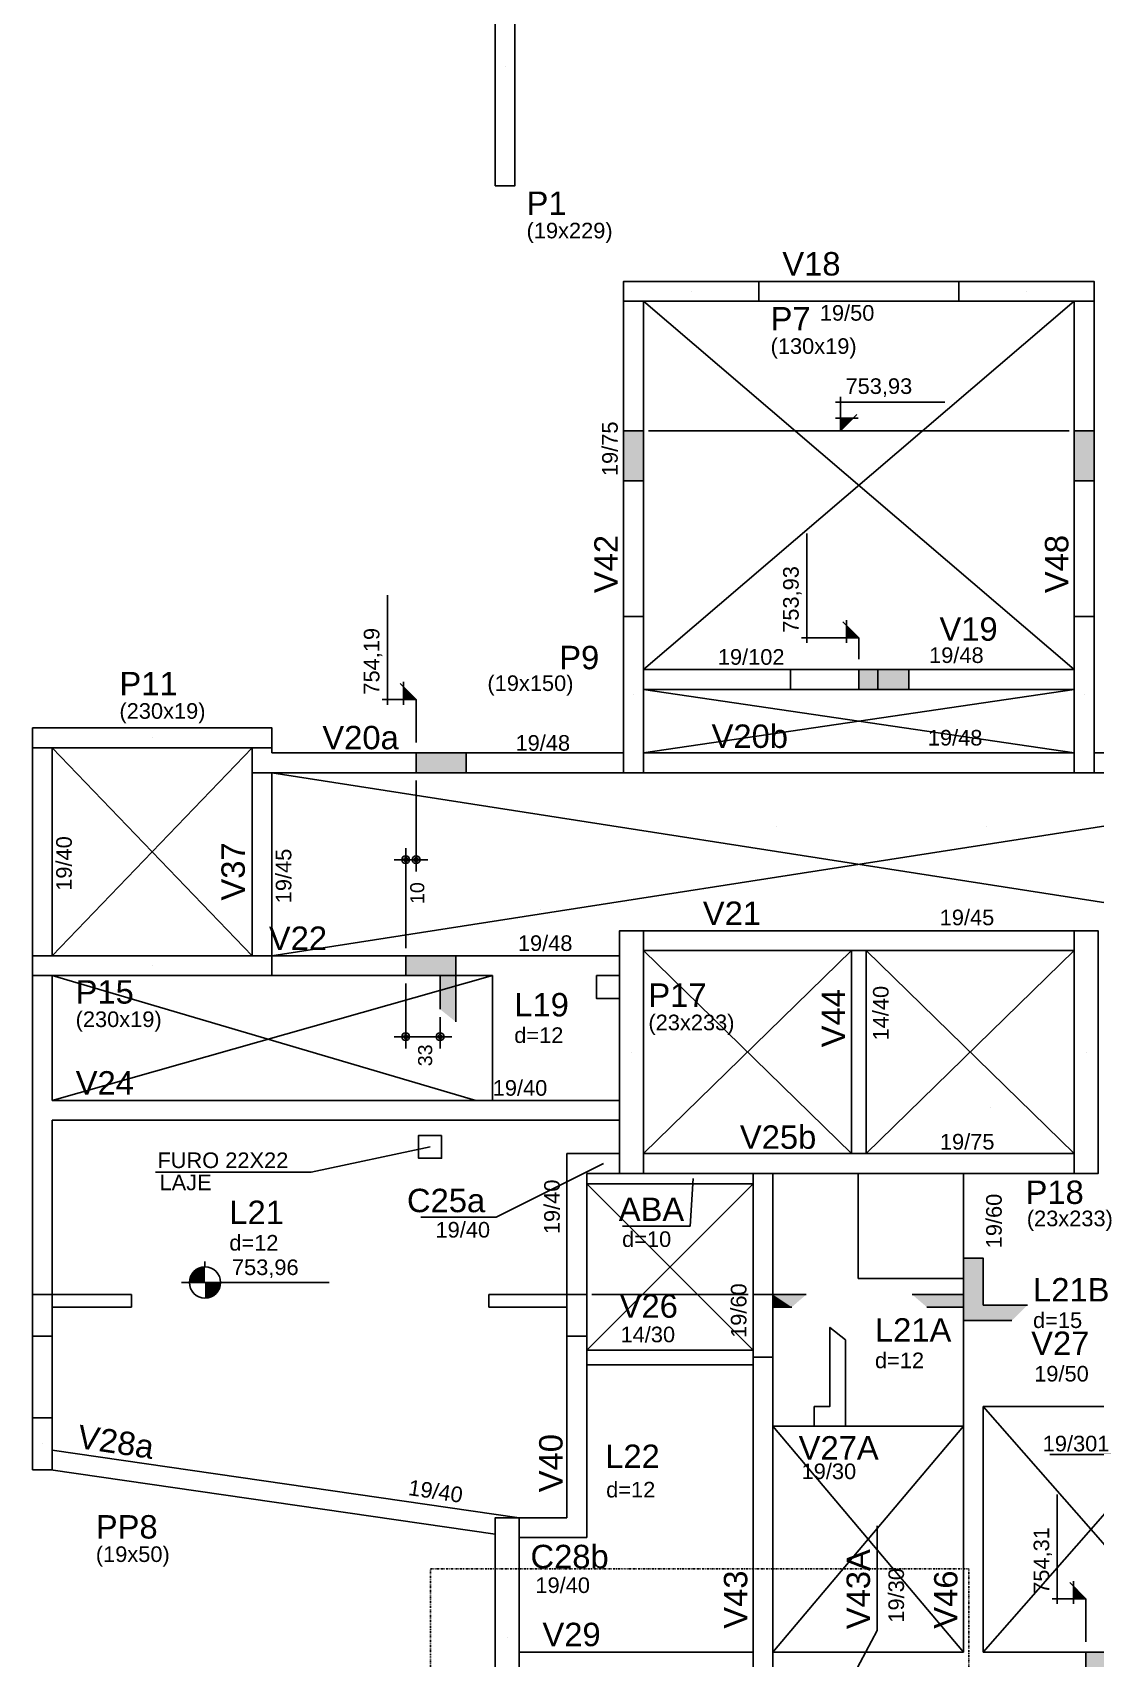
# Model space of a CAD drawing. Header units: millimetres. Extents: x 26621 to 30548, y 1514 to 6605.
# Drawn here: x 27487 to 28509, y 2321 to 3883 of the extents above; entities that cross this region are included whole.
import ezdxf

# ---------------------------------------------------------------- set-up
doc = ezdxf.new("R2010")
doc.units = ezdxf.units.MM
doc.linetypes.add('ESTILO_TQS_0003', pattern=[1.5, 0.5, -0.4, 0.1, -0.5])
for name, color, linetype in [('1', 4, 'Continuous'), ('10', 13, 'Continuous'), ('11', 22, 'Continuous'), ('12', 3, 'Continuous'), ('13', 76, 'Continuous'), ('18', 9, 'Continuous'), ('204', 7, 'ESTILO_TQS_0003'), ('241', 12, 'Continuous'), ('242', 3, 'Continuous'), ('26', 1, 'Continuous'), ('27', 10, 'Continuous'), ('3', 2, 'Continuous'), ('30', 15, 'Continuous'), ('4', 1, 'Continuous'), ('42', 7, 'Continuous'), ('8', 5, 'Continuous'), ('9', 3, 'Continuous')]:
    doc.layers.add(name, color=color, linetype=linetype)
doc.styles.get("Standard").update_dxf_attribs({"font": 'arial.ttf'})

msp = doc.modelspace()

# ---------------------------------------------------------------- linework, layer by layer
for p, q in [((28263.8, 3500.5), (28263.8, 3533)), ((28258.8, 3528), (28363.9, 3528)), ((28263.8, 3500.5), (28279.3, 3516)), ((28079.3, 3500.5), (28483.3, 3500.5)), ((28258.8, 3512.5), (28280.8, 3512.5)), ((28231.3, 3296.7), (28231.3, 3401.8)), ((27828.4, 3237.3), (27828.4, 3342.5)), ((28281.3, 3301.7), (28265.8, 3317.1)), ((28269.3, 3296.7), (28269.3, 3318.7)), ((28281.3, 3301.7), (28226.3, 3301.7)), ((28281.3, 3281), (28281.3, 3301.7)), ((27855.9, 3242.3), (27840.5, 3257.8)), ((27843.9, 3237.3), (27843.9, 3259.3)), ((27855.9, 3242.3), (27823.4, 3242.3)), ((27855.9, 3201), (27855.9, 3242.3)), ((27653, 2697.2), (27653, 2702.2)), ((27630.5, 2682.2), (27772.4, 2682.2)), ((28024.8, 2670.5), (28174.8, 2670.5)), ((28472, 2373.3), (28472, 2478.5)), ((28499.5, 2378.3), (28484.1, 2393.8)), ((28487.5, 2373.3), (28487.5, 2395.3)), ((28499.5, 2378.3), (28467, 2378.3)), ((28499.5, 2337), (28499.5, 2378.3))]:
    msp.add_line(p, q)
msp.add_circle((27653, 2682.2), 15)
at = {"layer": '1'}
for p, q in [((28215.5, 3252), (28215.5, 3271)), ((28215.5, 3252), (28215.5, 3271)), ((28299.5, 3271), (28299.5, 3252)), ((28299.5, 3271), (28299.5, 3252)), ((27929.3, 2857), (27929.3, 2977)), ((28381.8, 2544), (28198.8, 2544))]:
    msp.add_line(p, q, dxfattribs=at)
for points in [[(28377.3, 3644), (28185.3, 3644)], [(28055.3, 3625), (28055.3, 3322)], [(28074.3, 3322), (28074.3, 3625)], [(28185.3, 3625), (28377.3, 3625)], [(28488.3, 3625), (28488.3, 3322)], [(28507.3, 3322), (28507.3, 3625)], [(28488.3, 3271), (28074.3, 3271)], [(28074.3, 3252), (28488.3, 3252)], [(27487.3, 3196), (27487.3, 2996)], [(27506.3, 2996), (27506.3, 3196)], [(27698.3, 3196), (27698.3, 3181.5)], [(27717.3, 3191), (27717.3, 3196)], [(27717.3, 3196), (27717.3, 3196)], [(28055.3, 3191), (27717.3, 3191)], [(28488.3, 3191), (28074.3, 3191)], [(28845.3, 3191), (28507.3, 3191)], [(27698.3, 3181.5), (27698.3, 2996)], [(27698.3, 3172), (27717.3, 3172)], [(27717.3, 3172), (28055.3, 3172)], [(27717.3, 2996), (27717.3, 3172)], [(28074.3, 3172), (28488.3, 3172)], [(28507.3, 3172), (28845.3, 3172)], [(28283.8, 3020), (28074.3, 3020)], [(28488.3, 3020), (28283.8, 3020)], [(28074.3, 3001), (28274.3, 3001)], [(28274.3, 3001), (28274.3, 2806)], [(28274.3, 3001), (28488.3, 3001)], [(28288.3, 2806), (28288.3, 3001)], [(28051.3, 2996), (27717.3, 2996)], [(27717.3, 2996), (27717.3, 2996)], [(27487.3, 2977), (27487.3, 2836.5)], [(27506.3, 2857), (27506.3, 2977)], [(27717.3, 2977), (27929.3, 2977)], [(28051.3, 2857), (27506.3, 2857)], [(27487.3, 2836.5), (27487.3, 2552)], [(27506.3, 2552), (27506.3, 2838)], [(27506.3, 2838), (28051.3, 2838)], [(28051.3, 2806), (28000.8, 2806)], [(28000.8, 2806), (28000.8, 2633)], [(28186.3, 2806), (28074.3, 2806)], [(28274.3, 2806), (28186.3, 2806)], [(28391.3, 2806), (28274.3, 2806)], [(28488.3, 2806), (28391.3, 2806)], [(28019.8, 2787), (28051.3, 2787)], [(28019.8, 2617), (28019.8, 2787)], [(28074.3, 2787), (28179.8, 2787)], [(28179.8, 2787), (28179.8, 2617)], [(28198.8, 2787), (28179.8, 2787)], [(28198.8, 2787), (28281.3, 2787)], [(28198.8, 2633), (28198.8, 2787)], [(28281.3, 2787), (28381.8, 2787)], [(28381.8, 2787), (28381.8, 2544)], [(28400.8, 2787), (28381.8, 2787)], [(28400.8, 2787), (28488.3, 2787)], [(28019.8, 2777), (28179.8, 2777)], [(28000.8, 2633), (28000.8, 2456)], [(28198.8, 2308), (28198.8, 2633)], [(28179.8, 2617), (28019.8, 2617)], [(28019.8, 2603), (28019.8, 2617)], [(28179.8, 2603), (28179.8, 2617)], [(28019.8, 2437), (28019.8, 2603)], [(28019.8, 2603), (28179.8, 2603)], [(28179.8, 2603), (28179.8, 2308)], [(28400.8, 2327), (28400.8, 2563)], [(28400.8, 2563), (28571.3, 2563)], [(28381.8, 2544), (28381.8, 2327)], [(27954.8, 2456), (27506.3, 2521)], [(27504.9, 2502), (27931.8, 2440.2)], [(28000.8, 2456), (27954.8, 2456)], [(27954.8, 2437), (28019.8, 2437)], [(28179.8, 2327), (27954.8, 2327)], [(28381.8, 2327), (28198.8, 2327)], [(28607.8, 2327), (28400.8, 2327)]]:
    msp.add_lwpolyline(points, dxfattribs=at)
at = {"layer": '18'}
for p, q in [((27845.9, 2996), (27893.9, 2996)), ((27845.9, 2977), (27845.9, 2996)), ((27893.9, 2932.7), (27893.9, 2996)), ((27845.9, 2977), (27878.9, 2977)), ((27878.9, 2944.7), (27878.9, 2977)), ((27487.3, 2670.5), (27487.3, 2630.5)), ((27582.3, 2670.5), (27487.3, 2670.5)), ((27506.3, 2630.5), (27506.3, 2658.5)), ((27506.3, 2658.5), (27582.3, 2658.5)), ((28019.8, 2670.5), (27925.8, 2670.5)), ((27925.8, 2658.5), (28000.8, 2658.5)), ((28000.8, 2658.5), (28000.8, 2630.5)), ((28019.8, 2630.5), (28019.8, 2670.5)), ((28179.8, 2670.5), (28179.8, 2610.5)), ((28230.7, 2670.5), (28179.8, 2670.5)), ((28198.8, 2610.5), (28198.8, 2658.5)), ((28198.8, 2658.5), (28216.8, 2658.5)), ((27487.3, 2630.5), (27506.3, 2630.5)), ((28000.8, 2630.5), (28019.8, 2630.5)), ((28253.5, 2639), (28253.5, 2563)), ((28268.5, 2544), (28268.5, 2627)), ((28179.8, 2610.5), (28198.8, 2610.5)), ((28238.5, 2563), (28238.5, 2544)), ((28253.5, 2563), (28238.5, 2563)), ((28238.5, 2544), (28268.5, 2544))]:
    msp.add_line(p, q, dxfattribs=at)
for points in [[(28074.3, 3452.5), (28074.3, 3500.5), (28055.3, 3500.5), (28055.3, 3452.5), (28074.3, 3452.5)], [(28488.3, 3452.5), (28488.3, 3500.5), (28507.3, 3500.5), (28507.3, 3452.5), (28488.3, 3452.5)], [(28329.3, 3252), (28281.3, 3252), (28281.3, 3271), (28329.3, 3271), (28329.3, 3252)], [(27903.9, 3172), (27855.9, 3172), (27855.9, 3191), (27903.9, 3191), (27903.9, 3172)], [(28332.7, 2670.5), (28381.8, 2670.5), (28381.8, 2705.5), (28400.8, 2705.5), (28400.8, 2660.5), (28443.4, 2660.5)], [(28428.4, 2645.5), (28381.8, 2645.5), (28381.8, 2658.5), (28346.6, 2658.5)], [(28567.5, 2308), (28499.5, 2308), (28499.5, 2327), (28567.5, 2327), (28567.5, 2308)]]:
    msp.add_lwpolyline(points, dxfattribs=at)
at = {"layer": '204'}
msp.add_lwpolyline([(28386.9, 2159.4), (27869.6, 2159.4), (27869.6, 2407), (28386.9, 2407), (28386.9, 2159.4)], dxfattribs=at)
at = {"layer": '241'}
for p, q in [((28074.3, 3271), (28488.3, 3625)), ((28074.3, 3625), (28488.3, 3271)), ((28074.3, 3191), (28488.3, 3252)), ((28074.3, 3252), (28488.3, 3191)), ((27506.3, 2996), (27698.3, 3196)), ((27506.3, 3196), (27698.3, 2996)), ((27717.3, 2996), (28845.3, 3172)), ((27717.3, 3172), (28845.3, 2996)), ((28074.3, 2806), (28274.3, 3001)), ((28074.3, 3001), (28274.3, 2806)), ((28288.3, 2806), (28488.3, 3001)), ((28288.3, 3001), (28488.3, 2806)), ((27506.3, 2857), (27929.3, 2977)), ((27506.3, 2977), (27913.3, 2857)), ((28019.8, 2617), (28179.8, 2777)), ((28019.8, 2777), (28179.8, 2617)), ((28400.8, 2327), (28607.8, 2563)), ((28400.8, 2563), (28607.8, 2327)), ((28198.8, 2327), (28381.8, 2544)), ((28198.8, 2544), (28381.8, 2327)), ((28299, 2347.9), (28299, 2448.4)), ((28261.3, 2277), (28299, 2347.9))]:
    msp.add_line(p, q, dxfattribs=at)
at = {"layer": '242'}
for p, q in [((27941.3, 3850.5), (27941.3, 3850.5)), ((28120.3, 3634.5), (28120.3, 3634.5)), ((28442.3, 3634.5), (28442.3, 3634.5)), ((28064.8, 3247), (28064.8, 3247)), ((28497.8, 3247), (28497.8, 3247)), ((27602.8, 3205.5), (27602.8, 3205.5)), ((28202.4, 3120.3), (28202.4, 3120.3)), ((28403.6, 3120.3), (28403.6, 3120.3)), ((27975.3, 3040.7), (27975.3, 3040.7)), ((27602.8, 2986.5), (27602.8, 2986.5)), ((28428.9, 2944.3), (28428.9, 2944.3)), ((28062.8, 2903.5), (28062.8, 2903.5)), ((28499.8, 2903.5), (28499.8, 2903.5)), ((28407.6, 2850.4), (28407.6, 2850.4)), ((27496.8, 2527), (27496.8, 2527)), ((27943.3, 2341.5), (27943.3, 2341.5))]:
    msp.add_line(p, q, dxfattribs=at)
at = {"layer": '26', "color": 3, "linetype": 'Continuous'}
for p, q in [((27855.9, 3172), (27855.9, 3172)), ((27855.9, 3164.5), (27855.9, 3077.1)), ((27845.9, 3003.5), (27845.9, 3099.6)), ((27834.7, 3088.4), (27867.2, 3088.4)), ((27845.9, 2996), (27845.9, 2996)), ((27845.9, 2977), (27845.9, 2977)), ((27845.9, 2969.5), (27845.9, 2907.1)), ((27878.9, 2944.7), (27878.9, 2944.7)), ((27878.9, 2937.2), (27878.9, 2907.1)), ((27834.7, 2918.3), (27890.2, 2918.3))]:
    msp.add_line(p, q, dxfattribs=at)
at = {"layer": '26'}
for p, q in [((27869.3, 2812.5), (27755, 2788.1)), ((28036.1, 2796.5), (27932.8, 2745)), ((27755, 2788.1), (27605.6, 2788.1)), ((28122, 2782), (28119.1, 2736.2)), ((27932.8, 2745), (27860.5, 2745)), ((28119.1, 2736.2), (28054.3, 2736.2)), ((28543.4, 2517), (28464.9, 2517))]:
    msp.add_line(p, q, dxfattribs=at)
at = {"layer": '26', "color": 3, "linetype": 'Continuous'}
for centre, radius in [((27845.9, 3088.4), 3.75), ((27845.9, 3088.4), 1.87), ((27855.9, 3088.4), 3.75), ((27855.9, 3088.4), 1.87), ((27845.9, 2918.3), 3.75), ((27878.9, 2918.3), 3.75), ((27845.9, 2918.3), 1.87), ((27878.9, 2918.3), 1.87)]:
    msp.add_circle(centre, radius, dxfattribs=at)
at = {"layer": '27'}
for points in [[(28263.8, 3500.5), (28275.8, 3512.5), (28263.8, 3512.5)], [(28263.8, 3500.5), (28263.8, 3512.5), (28263.8, 3500.5)], [(28281.3, 3301.7), (28269.3, 3313.7), (28269.3, 3301.7)], [(28281.3, 3301.7), (28269.3, 3301.7), (28281.3, 3301.7)], [(27855.9, 3242.3), (27843.9, 3254.3), (27843.9, 3242.3)], [(27855.9, 3242.3), (27843.9, 3242.3), (27855.9, 3242.3)], [(27653, 2682.2), (27639, 2687.5), (27638.6, 2686.2)], [(27653, 2682.2), (27639.6, 2688.9), (27639, 2687.5)], [(27653, 2682.2), (27640.2, 2690), (27639.6, 2688.9)], [(27653, 2682.2), (27640.8, 2691), (27640.2, 2690)], [(27653, 2682.2), (27642, 2692.4), (27640.8, 2691)], [(27653, 2682.2), (27642.8, 2693.2), (27642, 2692.4)], [(27653, 2682.2), (27643.4, 2693.7), (27642.8, 2693.2)], [(27653, 2682.2), (27644.1, 2694.3), (27643.4, 2693.7)], [(27653, 2682.2), (27644.7, 2694.7), (27644.1, 2694.3)], [(27653, 2682.2), (27645.4, 2695.2), (27644.7, 2694.7)], [(27653, 2682.2), (27646.1, 2695.6), (27645.4, 2695.2)], [(27653, 2682.2), (27647, 2696), (27646.1, 2695.6)], [(27653, 2682.2), (27647.5, 2696.2), (27647, 2696)], [(27653, 2682.2), (27648.6, 2696.6), (27647.5, 2696.2)], [(27653, 2682.2), (27650, 2696.9), (27648.6, 2696.6)], [(27653, 2682.2), (27651.2, 2697.1), (27650, 2696.9)], [(27653, 2682.2), (27653, 2697.2), (27651.2, 2697.1)], [(27653, 2682.2), (27638.1, 2683.2), (27638, 2682.2)], [(27653, 2682.2), (27638, 2682.2), (27653, 2682.2)], [(27653, 2682.2), (27638.2, 2684.5), (27638.1, 2683.3)], [(27653, 2682.2), (27638.1, 2683.3), (27638.1, 2683.2)], [(27653, 2682.2), (27638.3, 2685.2), (27638.2, 2684.5)], [(27653, 2682.2), (27638.6, 2686.2), (27638.3, 2685.2)], [(27653, 2682.2), (27668, 2682.2), (27667.9, 2680.4)], [(27653, 2682.2), (27667.9, 2680.4), (27667.7, 2679.2)], [(27653, 2682.2), (27667.7, 2679.2), (27667.4, 2677.8)], [(27653, 2682.2), (27667.4, 2677.8), (27667, 2676.7)], [(27653, 2682.2), (27667, 2676.7), (27666.8, 2676.2)], [(27653, 2682.2), (27666.8, 2676.2), (27666.3, 2675.3)], [(27653, 2682.2), (27666.3, 2675.3), (27666, 2674.7)], [(27653, 2682.2), (27666, 2674.7), (27665.5, 2673.9)], [(27653, 2682.2), (27665.5, 2673.9), (27665.1, 2673.3)], [(27653, 2682.2), (27665.1, 2673.3), (27664.5, 2672.6)], [(27653, 2682.2), (27664.5, 2672.6), (27664, 2672)], [(27653, 2682.2), (27664, 2672), (27663.2, 2671.2)], [(27653, 2682.2), (27663.2, 2671.2), (27661.7, 2670)], [(27653, 2682.2), (27661.7, 2670), (27660.8, 2669.4)], [(27653, 2682.2), (27660.8, 2669.4), (27659.7, 2668.8)], [(27653, 2682.2), (27659.7, 2668.8), (27658.3, 2668.2)], [(27653, 2682.2), (27658.3, 2668.2), (27656.9, 2667.8)], [(27653, 2682.2), (27656.9, 2667.8), (27656, 2667.5)], [(27653, 2682.2), (27656, 2667.5), (27655.3, 2667.4)], [(27653, 2682.2), (27655.3, 2667.4), (27654.1, 2667.3)], [(27653, 2682.2), (27654.1, 2667.3), (27654, 2667.3)], [(27653, 2682.2), (27654, 2667.3), (27653, 2667.2)], [(27653, 2682.2), (27653, 2667.2), (27653, 2682.2)], [(28499.5, 2378.3), (28487.5, 2390.3), (28487.5, 2378.3)], [(28499.5, 2378.3), (28487.5, 2378.3), (28499.5, 2378.3)]]:
    msp.add_solid(points, dxfattribs=at)
at = {"layer": '3'}
for points in [[(27931.8, 3736), (27950.8, 3736), (27950.8, 3965), (27931.8, 3965), (27931.8, 3736)], [(28055.3, 3625), (28185.3, 3625), (28185.3, 3644), (28055.3, 3644), (28055.3, 3625)], [(28377.3, 3625), (28507.3, 3625), (28507.3, 3644), (28377.3, 3644), (28377.3, 3625)], [(28055.3, 3172), (28074.3, 3172), (28074.3, 3322), (28055.3, 3322), (28055.3, 3172)], [(28488.3, 3172), (28507.3, 3172), (28507.3, 3322), (28488.3, 3322), (28488.3, 3172)], [(27487.3, 3196), (27717.3, 3196), (27717.3, 3215), (27487.3, 3215), (27487.3, 3196)], [(28051.3, 2787), (28074.3, 2787), (28074.3, 3020), (28051.3, 3020), (28051.3, 2787)], [(28488.3, 2787), (28511.3, 2787), (28511.3, 3020), (28488.3, 3020), (28488.3, 2787)], [(27487.3, 2977), (27717.3, 2977), (27717.3, 2996), (27487.3, 2996), (27487.3, 2977)], [(27931.8, 2227), (27954.8, 2227), (27954.8, 2456), (27931.8, 2456), (27931.8, 2227)]]:
    msp.add_lwpolyline(points, dxfattribs=at)
at = {"layer": '30'}
for points in [[(27487.3, 2670.5), (27487.3, 2630.5), (27506.3, 2630.5), (27506.3, 2658.5), (27582.3, 2658.5), (27582.3, 2670.5), (27487.3, 2670.5)], [(28000.8, 2630.5), (28019.8, 2630.5), (28019.8, 2670.5), (27925.8, 2670.5), (27925.8, 2658.5), (28000.8, 2658.5), (28000.8, 2630.5)], [(28179.8, 2670.5), (28179.8, 2610.5), (28198.8, 2610.5), (28198.8, 2670.5), (28179.8, 2670.5)], [(28238.5, 2563), (28238.5, 2544), (28268.5, 2544), (28268.5, 2627), (28253.5, 2639), (28253.5, 2563), (28238.5, 2563)]]:
    msp.add_lwpolyline(points, dxfattribs=at)
for points in [[(28074.3, 3500.5), (28055.3, 3500.5), (28055.3, 3452.5)], [(28074.3, 3500.5), (28055.3, 3452.5), (28074.3, 3452.5)], [(28074.3, 3500.5), (28074.3, 3452.5), (28074.3, 3500.5)], [(28488.3, 3500.5), (28507.3, 3500.5), (28507.3, 3452.5)], [(28488.3, 3500.5), (28507.3, 3452.5), (28488.3, 3452.5)], [(28488.3, 3500.5), (28488.3, 3452.5), (28488.3, 3500.5)], [(28281.3, 3252), (28281.3, 3271), (28329.3, 3271)], [(28281.3, 3252), (28329.3, 3271), (28329.3, 3252)], [(28281.3, 3252), (28329.3, 3252), (28281.3, 3252)], [(27855.9, 3172), (27855.9, 3191), (27903.9, 3191)], [(27855.9, 3172), (27903.9, 3191), (27903.9, 3172)], [(27855.9, 3172), (27903.9, 3172), (27855.9, 3172)], [(27878.9, 2977), (27893.9, 2996), (27845.9, 2977)], [(27893.9, 2996), (27845.9, 2996), (27845.9, 2977)], [(27893.9, 2932.7), (27893.9, 2996), (27878.9, 2977)], [(27878.9, 2944.7), (27893.9, 2932.7), (27878.9, 2977)], [(28381.8, 2658.5), (28400.8, 2660.5), (28400.8, 2705.5)], [(28381.8, 2658.5), (28400.8, 2705.5), (28381.8, 2670.5)], [(28381.8, 2670.5), (28400.8, 2705.5), (28381.8, 2705.5)], [(28216.8, 2658.5), (28230.7, 2670.5), (28198.8, 2670.5)], [(28216.8, 2658.5), (28198.8, 2670.5), (28198.8, 2658.5)], [(28216.8, 2658.5), (28198.8, 2658.5), (28216.8, 2658.5)], [(28216.8, 2658.5), (28216.8, 2658.5), (28216.8, 2658.5)], [(28346.6, 2658.5), (28381.8, 2670.5), (28332.7, 2670.5)], [(28381.8, 2658.5), (28381.8, 2670.5), (28346.6, 2658.5)], [(28381.8, 2658.5), (28428.4, 2645.5), (28400.8, 2660.5)], [(28381.8, 2658.5), (28381.8, 2645.5), (28428.4, 2645.5)], [(28400.8, 2660.5), (28428.4, 2645.5), (28443.4, 2660.5)], [(28499.5, 2308), (28499.5, 2327), (28567.5, 2327)], [(28499.5, 2308), (28567.5, 2327), (28567.5, 2308)]]:
    msp.add_solid(points, dxfattribs=at)
at = {"layer": '4'}
msp.add_lwpolyline([(27487.3, 2502), (27506.3, 2502), (27506.3, 2552), (27487.3, 2552), (27487.3, 2502)], dxfattribs=at)
at = {"layer": '42'}
for points in [[(28051.3, 2977), (28029.3, 2977), (28029.3, 2955), (28051.3, 2955), (28051.3, 2977)], [(27880.3, 2823.5), (27858.3, 2823.5), (27858.3, 2801.5), (27880.3, 2801.5), (27880.3, 2823.5)], [(28280.8, 2686), (28381.8, 2686), (28381.8, 2787), (28280.8, 2787), (28280.8, 2686)]]:
    msp.add_lwpolyline(points, dxfattribs=at)

# ---------------------------------------------------------------- texts
at = {"layer": '10'}
for s, p in [('L19', (27950.2, 2937.8)), ('L21', (27676.4, 2738.3)), ('L21B', (28448.7, 2663.9)), ('L21A', (28296.8, 2625.3)), ('L22', (28037.6, 2503.9))]:
    msp.add_text(s, height=22.5, dxfattribs=at).set_placement(p)
at = {"layer": '11'}
for s, p in [('19/50', (28243.8, 3606.3)), ('19/102', (28145.8, 3275.7)), ('19/48', (28348.8, 3277.4)), ('19/48', (27951.4, 3193.1)), ('19/48', (28347.6, 3198.1)), ('19/45', (28359, 3025.4)), ('19/48', (27953.7, 3000.7)), ('19/40', (27929.5, 2861.6)), ('19/75', (28359.2, 2809.9)), ('19/40', (27874.5, 2725.3)), ('d=10', (28053.8, 2716.3)), ('14/30', (28052.3, 2624.7)), ('19/50', (28449.8, 2587)), ('19/301', (28458, 2519.9)), ('19/30', (28226.3, 2493.2)), ('19/40', (27970.5, 2383.8))]:
    msp.add_text(s, height=15, dxfattribs=at).set_placement(p)
for s, rotation, p in [('19/75', 90, (28049.6, 3457)), ('19/40', 90, (27525, 3058.5)), ('19/45', 90, (27736, 3046.5)), ('14/40', 90, (28309.9, 2914.7)), ('19/40', 90, (27993.9, 2728.6)), ('19/60', 90, (28418.6, 2715)), ('19/60', 90, (28173.3, 2628.9)), ('19/40', 351.6102, (27847.6, 2478)), ('19/30', 90, (28324.7, 2355.3))]:
    msp.add_text(s, height=15, rotation=rotation, dxfattribs=at).set_placement(p)
at = {"layer": '12'}
for s, p in [('(19x229)', (27962, 3685.4)), ('(130x19)', (28196.5, 3574.4)), ('(19x150)', (27924.4, 3250.5)), ('(230x19)', (27570.8, 3223.8)), ('(230x19)', (27528.7, 2927.6)), ('(23x233)', (28079.1, 2924.5)), ('(23x233)', (28442.7, 2736.2)), ('(19x50)', (27548.1, 2413.6))]:
    msp.add_text(s, height=15, dxfattribs=at).set_placement(p)
at = {"layer": '13'}
for s, p in [('d=12', (27950.2, 2912.3)), ('d=12', (27676.4, 2712.8)), ('d=15', (28448.7, 2638.4)), ('d=12', (28296.8, 2599.8)), ('d=12', (28038.5, 2475.6))]:
    msp.add_text(s, height=15, dxfattribs=at).set_placement(p)
at = {"layer": '26'}
for s, p in [('753,93', (28268.5, 3535.9)), ('FURO 22X22', (27607.3, 2792.1)), ('LAJE', (27609.3, 2770.8)), ('753,96', (27678.9, 2689.3))]:
    msp.add_text(s, height=15, dxfattribs=at).set_placement(p)
for s, p in [('753,93', (28223.5, 3306.4)), ('754,19', (27820.6, 3247)), ('754,31', (28464.2, 2383))]:
    msp.add_text(s, height=15, rotation=90, dxfattribs=at).set_placement(p)
at = {"layer": '26', "color": 3, "linetype": 'Continuous'}
for s, p in [('10', (27863.7, 3045.8)), ('33', (27871.3, 2889.9))]:
    msp.add_text(s, height=13.5, rotation=90, dxfattribs=at).set_placement(p)
at = {"layer": '8'}
for s, p in [('V18', (28207.8, 3649.7)), ('V19', (28358.8, 3298.8)), ('V20b', (28139.8, 3195.8)), ('V20a', (27765.8, 3194.5)), ('V21', (28131.4, 3025.7)), ('V22', (27714.4, 3001.7)), ('V24', (27528.8, 2862.7)), ('V25b', (28167, 2810.6)), ('C25a', (27847.1, 2749.7)), ('ABA', (28050.6, 2741.2)), ('V26', (28051.5, 2648.3)), ('V27', (28446.9, 2612.5)), ('V27A', (28223.5, 2512)), ('C28b', (27965.8, 2407.6)), ('V29', (27977.3, 2332.7))]:
    msp.add_text(s, height=22.5, dxfattribs=at).set_placement(p)
for s, rotation, p in [('V42', 90, (28049.6, 3344.5)), ('V48', 90, (28482.6, 3344.5)), ('V37', 90, (27691.3, 3049.1)), ('V44', 90, (28268.1, 2908.1)), ('V28a', 351.6102, (27529.4, 2523.3)), ('V40', 90, (27996.6, 2480.6)), ('V43A', 90, (28292, 2349)), ('V43', 90, (28174.1, 2349.5)), ('V46', 90, (28376.1, 2349.5))]:
    msp.add_text(s, height=22.5, rotation=rotation, dxfattribs=at).set_placement(p)
at = {"layer": '9'}
for s, p in [('P1', (27962, 3707.9)), ('P7', (28196.5, 3596.9)), ('P9', (27993.4, 3271.4)), ('P11', (27570.8, 3246.3)), ('P15', (27528.7, 2950.1)), ('P17', (28079.1, 2947)), ('P18', (28441.5, 2757.6)), ('PP8', (27548.1, 2436.1))]:
    msp.add_text(s, height=22.5, dxfattribs=at).set_placement(p)

doc.saveas('drawing.dxf')
